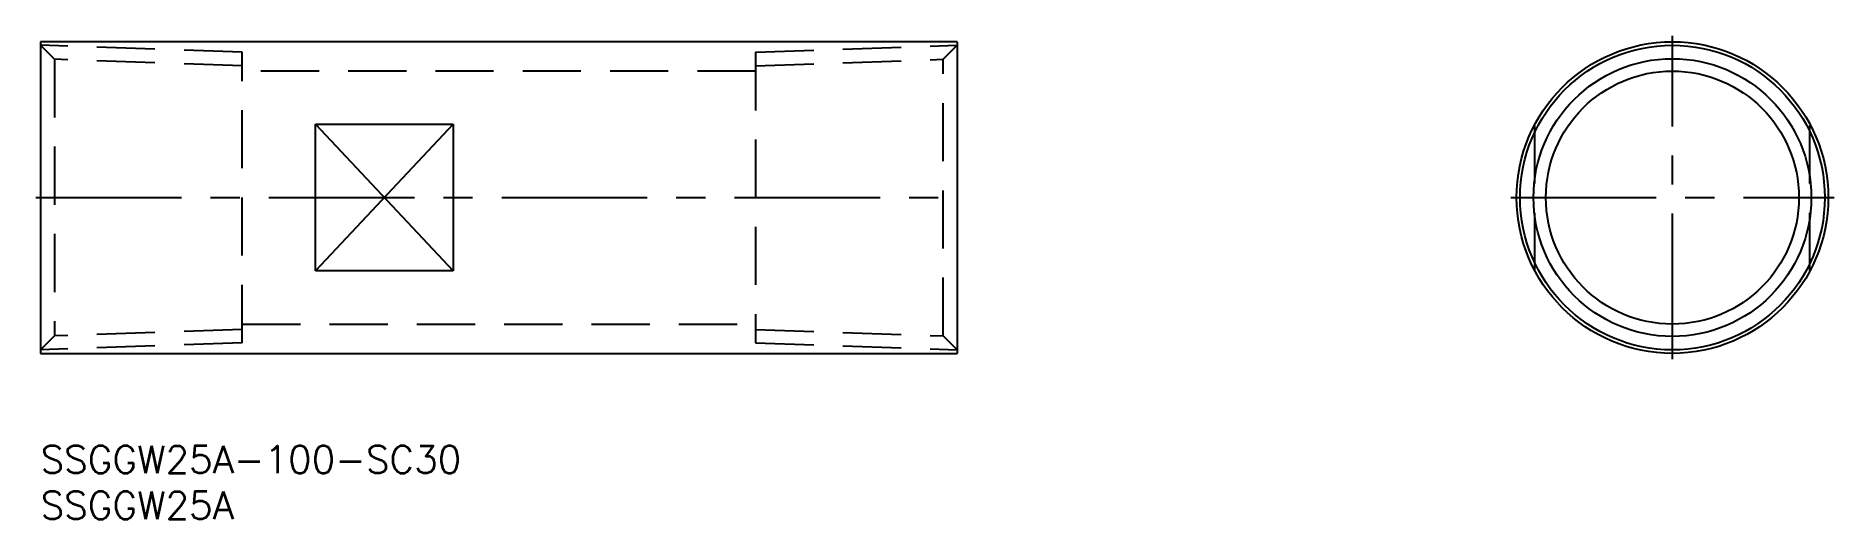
# Model space of a CAD drawing. Extents: x 0 to 196, y -8 to 45.
import ezdxf

# ---------------------------------------------------------------- set-up
doc = ezdxf.new("R2010")
doc.units = 0
doc.header["$LTSCALE"] = 0.5
doc.linetypes.add('CENTER', pattern=[50.8, 31.75, -6.35, 6.35, -6.35])
doc.linetypes.add('DASHED', pattern=[19.05, 12.7, -6.35])
for name, color, linetype in [('MSM_CENTER', 1, 'CENTER'), ('MSM_CONTINUOUS', 7, 'CONTINUOUS'), ('MSM_DASHED', 4, 'DASHED'), ('MSM_NARROW', 5, 'CONTINUOUS'), ('MSM_PART_NUMBER', 7, 'CONTINUOUS')]:
    doc.layers.add(name, color=color, linetype=linetype)
doc.styles.get("Standard").update_dxf_attribs({"font": 'txt.shx', "height": 3, "bigfont": 'bigfont.shx'})

# ---------------------------------------------------------------- blocks, each defined once
blk = doc.blocks.new('*U15')
at = {"layer": 'MSM_PART_NUMBER'}
blk.add_text('SSGGW25A-100-SC30', height=3, dxfattribs=at).set_placement((0, -3))
blk = doc.blocks.new('*U16')
at = {"layer": 'MSM_PART_NUMBER'}
blk.add_text('SSGGW25A', height=3, dxfattribs=at).set_placement((0, -8))

msp = doc.modelspace()

# ---------------------------------------------------------------- linework, layer by layer
at = {"layer": 'MSM_CENTER'}
for p, q in [((178, 9.45), (178, 44.71)), ((-0.5, 27.08), (100.5, 27.08)), ((160.36, 27.08), (195.63, 27.08))]:
    msp.add_line(p, q, dxfattribs=at)
at = {"layer": 'MSM_CONTINUOUS'}
for p, q in [((100, 44.08), (0, 44.08)), ((0, 44.08), (0, 10.08)), ((100, 44.08), (100, 10.08)), ((30, 19.08), (30, 35.08)), ((30, 35.08), (45, 35.08)), ((45, 35.08), (45, 19.08)), ((45, 19.08), (30, 19.08)), ((0, 10.08), (100, 10.08))]:
    msp.add_line(p, q, dxfattribs=at)
for radius in [17, 15.15, 13.8]:
    msp.add_circle((178, 27.08), radius, dxfattribs=at)
at = {"layer": 'MSM_DASHED'}
for p, q in [((22, 42.94), (0, 43.7)), ((1.53, 42.17), (0, 43.7)), ((78, 42.94), (100, 43.7)), ((98.47, 42.17), (100, 43.7)), ((1.53, 42.17), (1.53, 11.99)), ((22, 41.46), (1.53, 42.17)), ((22, 11.22), (22, 42.94)), ((78, 42.94), (78, 11.22)), ((78, 41.46), (98.47, 42.17)), ((98.47, 11.99), (98.47, 42.17)), ((78, 40.88), (22, 40.88)), ((163, 19.08), (163, 35.08)), ((193, 19.08), (193, 35.08)), ((1.53, 11.99), (0, 10.46)), ((22, 12.7), (1.53, 11.99)), ((22, 13.28), (78, 13.28)), ((78, 12.7), (98.47, 11.99)), ((98.47, 11.99), (100, 10.46)), ((22, 11.22), (0, 10.46)), ((78, 11.22), (100, 10.46))]:
    msp.add_line(p, q, dxfattribs=at)
at = {"layer": 'MSM_NARROW'}
for p, q in [((30, 35.08), (45, 19.08)), ((45, 35.08), (30, 19.08))]:
    msp.add_line(p, q, dxfattribs=at)
msp.add_circle((178, 27.08), 16.62, dxfattribs=at)

# ---------------------------------------------------------------- block references
at = {"layer": 'MSM_CONTINUOUS'}
for name in ['*U15', '*U16']:
    msp.add_blockref(name, (0, 0), dxfattribs=at)

doc.saveas('drawing.dxf')
